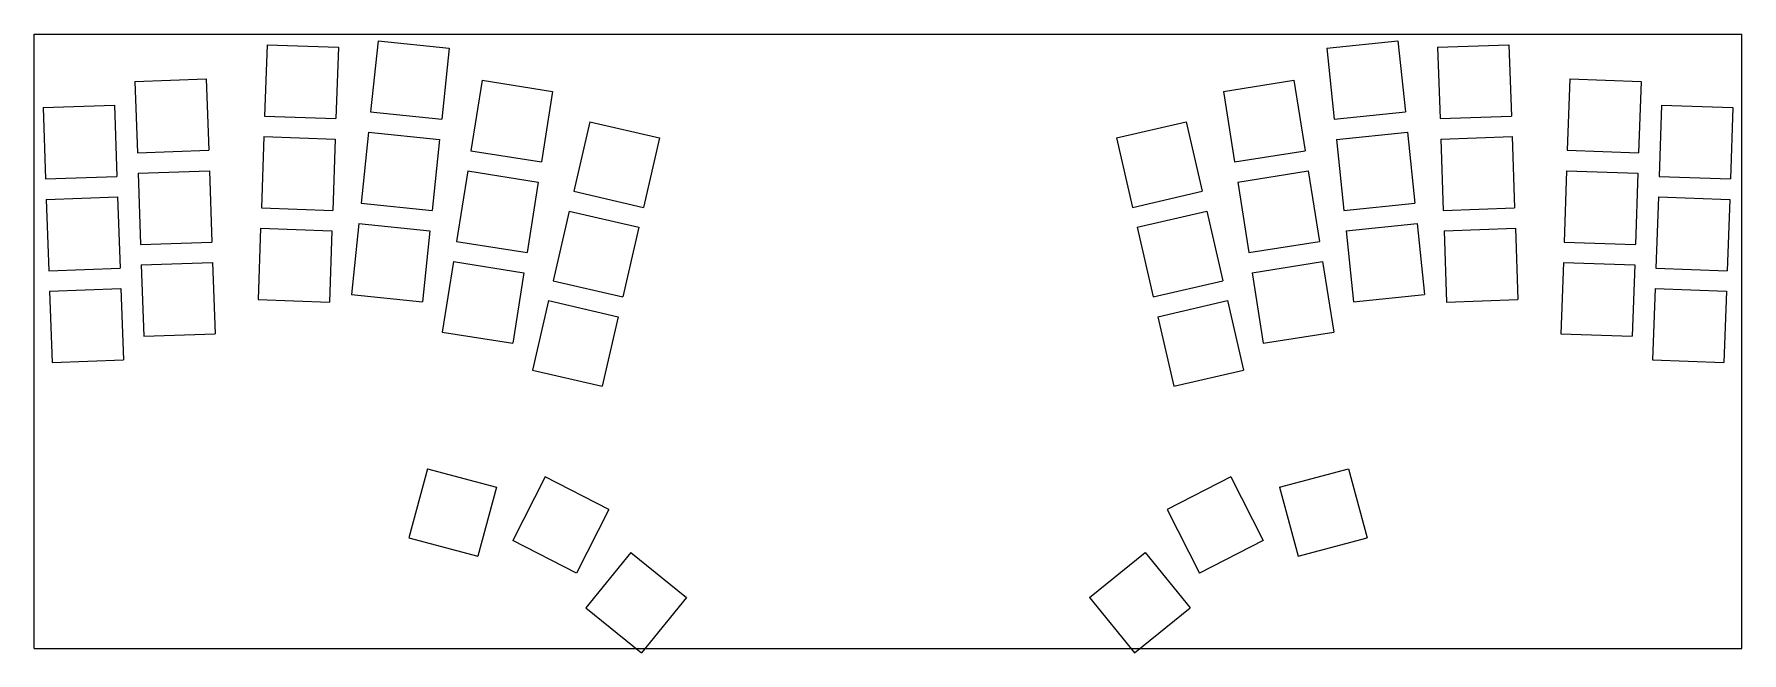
# Model space of a CAD drawing. Header units: millimetres. Extents: x 4 to 338, y -118 to 4.
import ezdxf

# ---------------------------------------------------------------- set-up
doc = ezdxf.new("R2010")
doc.units = ezdxf.units.MM

msp = doc.modelspace()

# ---------------------------------------------------------------- linework, layer by layer
for p, q in [((3.54, 3.73), (338.46, 3.73)), ((3.54, -116.72), (3.54, 3.73)), ((338.46, -116.72), (338.46, 3.73)), ((49.22, 1.65), (48.73, -12.34)), ((49.22, 1.65), (63.21, 1.16)), ((63.21, 1.16), (62.72, -12.83)), ((71.01, 2.42), (69.54, -11.5)), ((71.01, 2.42), (84.93, 0.96)), ((84.93, 0.96), (83.47, -12.97)), ((257.07, 0.96), (270.99, 2.42)), ((257.07, 0.96), (258.53, -12.97)), ((270.99, 2.42), (272.46, -11.5)), ((278.79, 1.16), (292.78, 1.65)), ((278.79, 1.16), (279.28, -12.83)), ((292.78, 1.65), (293.27, -12.34)), ((23.29, -5.54), (37.28, -5.05)), ((23.29, -5.54), (23.78, -19.53)), ((37.28, -5.05), (37.77, -19.04)), ((91.4, -5.31), (89.21, -19.14)), ((91.4, -5.31), (105.23, -7.5)), ((236.77, -7.5), (250.6, -5.31)), ((250.6, -5.31), (252.79, -19.14)), ((304.72, -5.05), (304.23, -19.04)), ((304.72, -5.05), (318.71, -5.54)), ((318.71, -5.54), (318.22, -19.53)), ((105.23, -7.5), (103.04, -21.33)), ((236.77, -7.5), (238.96, -21.33)), ((5.3, -10.67), (19.29, -10.18)), ((5.3, -10.67), (5.79, -24.66)), ((19.29, -10.18), (19.78, -24.17)), ((48.73, -12.34), (62.72, -12.83)), ((69.54, -11.5), (83.47, -12.97)), ((258.53, -12.97), (272.46, -11.5)), ((279.28, -12.83), (293.27, -12.34)), ((322.71, -10.18), (322.22, -24.17)), ((322.71, -10.18), (336.7, -10.67)), ((336.7, -10.67), (336.21, -24.66)), ((48.59, -16.34), (48.1, -30.33)), ((48.59, -16.34), (62.58, -16.83)), ((69.12, -15.48), (67.66, -29.4)), ((69.12, -15.48), (83.05, -16.94)), ((112.53, -13.43), (109.38, -27.08)), ((112.53, -13.43), (126.17, -16.58)), ((126.17, -16.58), (123.02, -30.23)), ((215.83, -16.58), (229.47, -13.43)), ((215.83, -16.58), (218.98, -30.23)), ((229.47, -13.43), (232.62, -27.08)), ((258.95, -16.94), (272.88, -15.48)), ((272.88, -15.48), (274.34, -29.4)), ((279.42, -16.83), (293.41, -16.34)), ((293.41, -16.34), (293.9, -30.33)), ((23.78, -19.53), (37.77, -19.04)), ((62.58, -16.83), (62.09, -30.82)), ((83.05, -16.94), (81.58, -30.87)), ((89.21, -19.14), (103.04, -21.33)), ((238.96, -21.33), (252.79, -19.14)), ((258.95, -16.94), (260.42, -30.87)), ((279.42, -16.83), (279.91, -30.82)), ((304.23, -19.04), (318.22, -19.53)), ((23.92, -23.53), (37.91, -23.04)), ((37.91, -23.04), (38.4, -37.03)), ((88.59, -23.09), (86.4, -36.92)), ((88.59, -23.09), (102.42, -25.28)), ((239.58, -25.28), (253.41, -23.09)), ((253.41, -23.09), (255.6, -36.92)), ((304.09, -23.04), (303.6, -37.03)), ((304.09, -23.04), (318.08, -23.53)), ((5.79, -24.66), (19.78, -24.17)), ((23.92, -23.53), (24.41, -37.52)), ((102.42, -25.28), (100.23, -39.11)), ((239.58, -25.28), (241.77, -39.11)), ((318.08, -23.53), (317.59, -37.52)), ((322.22, -24.17), (336.21, -24.66)), ((5.93, -28.66), (19.92, -28.17)), ((5.93, -28.66), (6.42, -42.65)), ((19.92, -28.17), (20.41, -42.16)), ((67.66, -29.4), (81.58, -30.87)), ((109.38, -27.08), (123.02, -30.23)), ((218.98, -30.23), (232.62, -27.08)), ((260.42, -30.87), (274.34, -29.4)), ((322.08, -28.17), (321.59, -42.16)), ((322.08, -28.17), (336.07, -28.66)), ((336.07, -28.66), (335.58, -42.65)), ((48.1, -30.33), (62.09, -30.82)), ((67.24, -33.38), (65.78, -47.3)), ((67.24, -33.38), (81.17, -34.84)), ((108.48, -30.97), (105.33, -44.61)), ((108.48, -30.97), (122.12, -34.12)), ((219.88, -34.12), (233.52, -30.97)), ((233.52, -30.97), (236.67, -44.61)), ((260.83, -34.84), (274.76, -33.38)), ((274.76, -33.38), (276.22, -47.3)), ((279.91, -30.82), (293.9, -30.33)), ((47.96, -34.33), (47.47, -48.32)), ((47.96, -34.33), (61.95, -34.81)), ((61.95, -34.81), (61.46, -48.81)), ((81.17, -34.84), (79.7, -48.77)), ((122.12, -34.12), (118.97, -47.76)), ((219.88, -34.12), (223.03, -47.76)), ((260.83, -34.84), (262.3, -48.77)), ((280.05, -34.81), (294.04, -34.33)), ((280.05, -34.81), (280.54, -48.81)), ((294.04, -34.33), (294.53, -48.32)), ((24.41, -37.52), (38.4, -37.03)), ((86.4, -36.92), (100.23, -39.11)), ((241.77, -39.11), (255.6, -36.92)), ((303.6, -37.03), (317.59, -37.52)), ((6.42, -42.65), (20.41, -42.16)), ((24.55, -41.52), (38.54, -41.03)), ((24.55, -41.52), (25.04, -55.51)), ((38.54, -41.03), (39.03, -55.02)), ((85.77, -40.87), (83.58, -54.69)), ((85.77, -40.87), (99.6, -43.06)), ((99.6, -43.06), (97.41, -56.88)), ((242.4, -43.06), (256.23, -40.87)), ((242.4, -43.06), (244.59, -56.88)), ((256.23, -40.87), (258.42, -54.69)), ((303.46, -41.03), (302.97, -55.02)), ((303.46, -41.03), (317.45, -41.52)), ((317.45, -41.52), (316.96, -55.51)), ((321.59, -42.16), (335.58, -42.65)), ((6.56, -46.65), (20.55, -46.16)), ((6.56, -46.65), (7.05, -60.64)), ((20.55, -46.16), (21.04, -60.15)), ((105.33, -44.61), (118.97, -47.76)), ((223.03, -47.76), (236.67, -44.61)), ((321.45, -46.16), (320.96, -60.15)), ((321.45, -46.16), (335.44, -46.65)), ((335.44, -46.65), (334.95, -60.64)), ((47.47, -48.32), (61.46, -48.81)), ((65.78, -47.3), (79.7, -48.77)), ((104.43, -48.51), (101.28, -62.15)), ((104.43, -48.51), (118.07, -51.66)), ((223.93, -51.66), (237.57, -48.51)), ((237.57, -48.51), (240.72, -62.15)), ((262.3, -48.77), (276.22, -47.3)), ((280.54, -48.81), (294.53, -48.32)), ((118.07, -51.66), (114.93, -65.3)), ((223.93, -51.66), (227.07, -65.3)), ((25.04, -55.51), (39.03, -55.02)), ((83.58, -54.69), (97.41, -56.88)), ((244.59, -56.88), (258.42, -54.69)), ((302.97, -55.02), (316.96, -55.51)), ((7.05, -60.64), (21.04, -60.15)), ((320.96, -60.15), (334.95, -60.64)), ((101.28, -62.15), (114.93, -65.3)), ((227.07, -65.3), (240.72, -62.15)), ((80.67, -81.47), (77.04, -94.99)), ((80.67, -81.47), (94.19, -85.09)), ((103.77, -83.09), (97.42, -95.56)), ((116.24, -89.44), (103.77, -83.09)), ((238.23, -83.09), (225.76, -89.44)), ((238.23, -83.09), (244.58, -95.56)), ((247.81, -85.09), (261.33, -81.47)), ((261.33, -81.47), (264.96, -94.99)), ((94.19, -85.09), (90.56, -98.62)), ((247.81, -85.09), (251.44, -98.62)), ((116.24, -89.44), (109.89, -101.92)), ((225.76, -89.44), (232.11, -101.92)), ((77.04, -94.99), (90.56, -98.62)), ((109.89, -101.92), (97.42, -95.56)), ((244.58, -95.56), (232.11, -101.92)), ((251.44, -98.62), (264.96, -94.99)), ((120.58, -97.88), (111.77, -108.76)), ((120.58, -97.88), (131.46, -106.69)), ((210.54, -106.69), (221.42, -97.88)), ((221.42, -97.88), (230.23, -108.76)), ((131.46, -106.69), (122.65, -117.57)), ((210.54, -106.69), (219.35, -117.57)), ((111.77, -108.76), (122.65, -117.57)), ((219.35, -117.57), (230.23, -108.76)), ((3.54, -116.72), (338.46, -116.72))]:
    msp.add_line(p, q)

doc.saveas('drawing.dxf')
